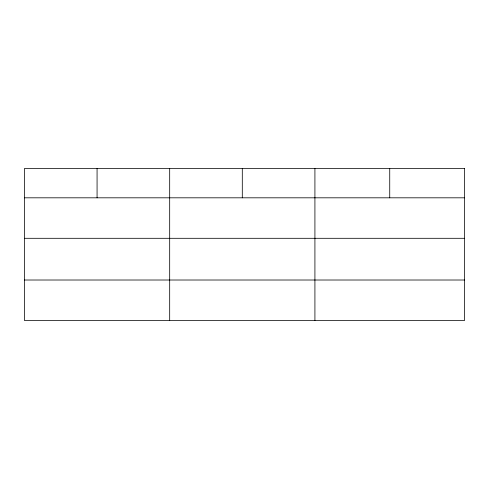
<?xml version="1.0" encoding="UTF-8"?>
<svg xmlns="http://www.w3.org/2000/svg" width="489" height="489" viewBox="0 0 489 489"><rect width="100%" height="100%" fill="white"/><g stroke="black" fill="none" stroke-linecap="round" stroke-linejoin="round"><path stroke-width="0.73" d="M24.45 197.813L464.55 197.813M24.45 238.302L464.55 238.302M24.45 280.014L464.55 280.014M389.733 168.497L389.733 197.813M314.916 168.497L314.916 320.503M242.299 168.497L242.299 197.813M169.683 168.497L169.683 320.503M97.067 168.497L97.067 197.813M464.55 168.497L24.45 168.497L24.45 320.503L464.55 320.503L464.55 168.497"/></g></svg>
